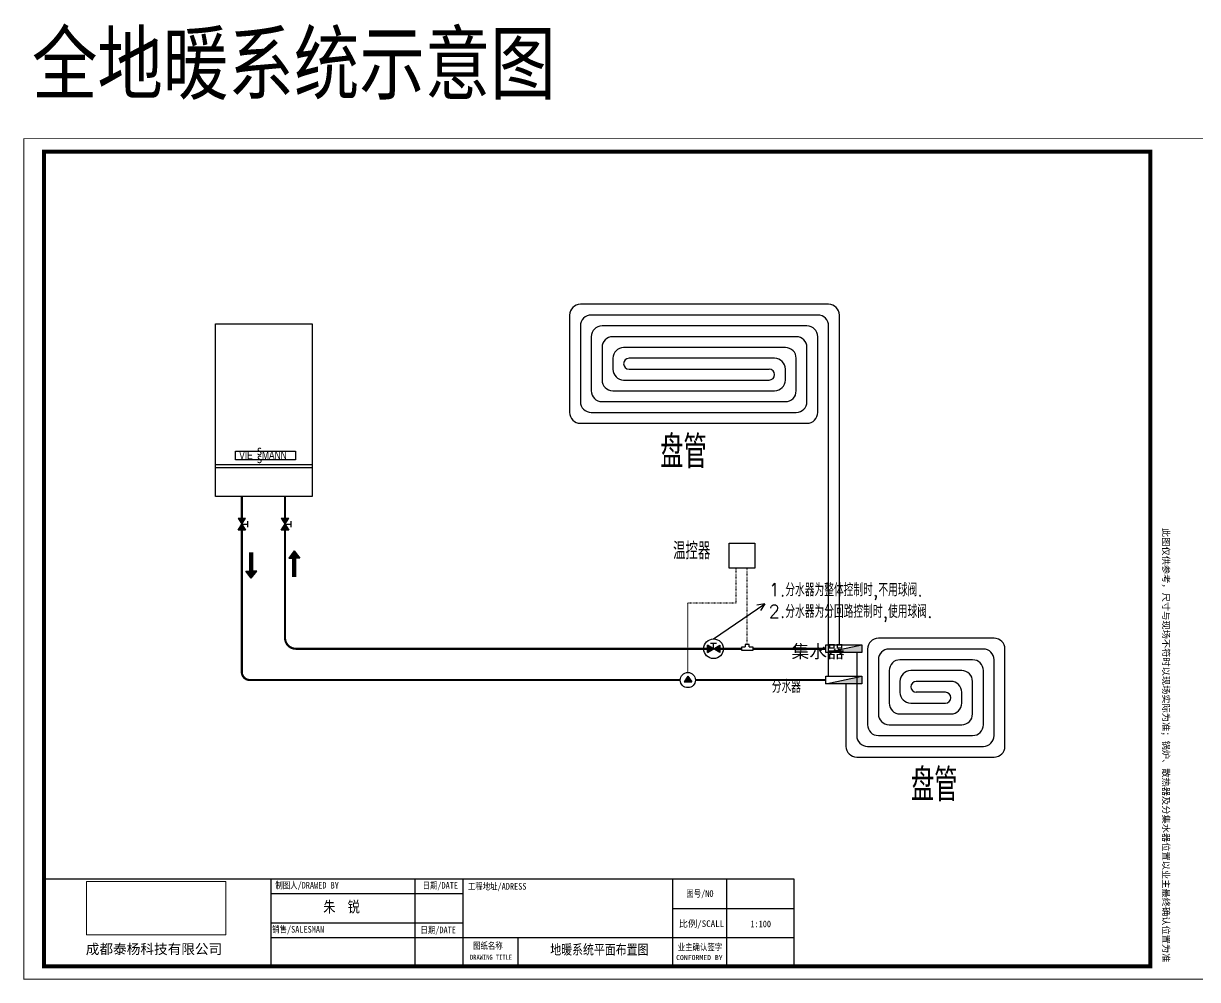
# Model space of a CAD drawing. Header units: millimetres. Extents: x -5096 to 255006, y -2833 to 77941.
# Drawn here: x 45943 to 75285, y 54050 to 77941 of the extents above; entities that cross this region are included whole.
import ezdxf

# ---------------------------------------------------------------- set-up
doc = ezdxf.new("R2010")
doc.units = ezdxf.units.MM
doc.linetypes.add('ACAD_ISO03W100', pattern=[30, 12, -18])
doc.layers.add('主管', color=1, linetype='Continuous')
doc.layers.add('墙体线', color=8, linetype='Continuous')
doc.layers.add('填充', color=7, linetype='Continuous', lineweight=9)
doc.layers.add('暖气片', color=1, linetype='Continuous', lineweight=5)
doc.styles.add('-宋体', font='', dxfattribs={"width": 0.8})
doc.styles.add('_THVAC_DIM', font='SIMPLEX', dxfattribs={"width": 0.8, "height": 3.5, "bigfont": 'HZTXT'})
doc.styles.add('GS-标注', font='')
doc.styles.get("Standard").update_dxf_attribs({"font": 'txt', "bigfont": 'gbcbig.shx'})
doc.styles.add('宋体', font='simhei.ttf', dxfattribs={"width": 0.8})
doc.styles.get('-宋体').set_extended_font_data('SimSun')
doc.styles.get('GS-标注').set_extended_font_data('SimSun')
picture_1 = doc.add_image_def('image1.png', size_in_pixel=(1086, 414))

# ---------------------------------------------------------------- blocks, each defined once
blk = doc.blocks.new('ffffffffff')
h = blk.add_hatch(color=256)
h.paths.add_polyline_path([(5035, 1258.7), (5035, 1241.4), (5063.5, 1241.4)])
h.paths.add_polyline_path([(5063.5, 1241.4), (5035, 1241.4), (5035, 1224.1)])
h.paths.add_polyline_path([(5091.9, 1241.4), (5063.5, 1241.4), (5091.9, 1224.1)])
h.paths.add_polyline_path([(5091.9, 1258.7), (5063.5, 1241.4), (5091.9, 1241.4)])
for p, q in [((5035, 1224.1), (5035, 1258.7)), ((5035, 1224.1), (5091.9, 1258.7)), ((5091.9, 1224.1), (5035, 1258.7)), ((5049.9, 1267.7), (5077.4, 1267.7)), ((5063.5, 1241.4), (5063.5, 1267.5)), ((5091.9, 1258.7), (5091.9, 1224.1))]:
    blk.add_line(p, q)
blk = doc.blocks.new('eeeeeeeeeeeeeee')
h = blk.add_hatch(color=0)
h.paths.add_polyline_path([(760, 327.1), (734.3, 327.1), (734.3, 326.7), (734.3, 294.5)])
h.paths.add_polyline_path([(734.3, 326.7), (734.3, 327.1), (708.7, 327.1), (734.3, 294.5)])
at = {"color": 0}
for p, q in [((734.3, 294.5), (708.7, 327.1)), ((708.7, 327.1), (734.3, 327.1)), ((734.3, 294.5), (760, 327.1)), ((760, 327.1), (734.3, 327.1)), ((734.3, 326.7), (734.3, 294.5))]:
    blk.add_line(p, q, dxfattribs=at)
at = {"color": 0, "const_width": 20}
blk.add_lwpolyline([(734.3, 414.4), (734.3, 326.7)], dxfattribs=at)
blk = doc.blocks.new('dddddddddddddddddddddddddd')
blk.add_hatch(color=256).paths.add_polyline_path([(2466.7, -5048.1), (2449.2, -5073.3), (2431.6, -5048.1)])
for q in [(2431.6, -5048.1), (2466.7, -5048.1)]:
    blk.add_line((2449.2, -5073.3), q)
blk.add_lwpolyline([(2466.7, -5048.1), (2431.6, -5048.1)])
blk.add_circle((2449.1, -5055.8), 35.1)
blk = doc.blocks.new('ffffffffffffrfe')
for points in [[(10955.5, -4978.1), (11122.1, -4978.1), (11122.1, -4942.9)], [(10955.5, -5122.8), (11122.1, -5122.8), (11122.1, -5087.6)]]:
    blk.add_hatch(color=1).paths.add_polyline_path(points)
at = {"color": 1}
for p, q in [((10955.5, -4978.1), (11122.1, -4942.9)), ((11733.8, -4911.6), (11198, -4911.6)), ((11148, -4961.6), (11148, -5312.1)), ((11783.8, -5412.1), (11783.8, -4961.6)), ((11633.8, -5011.6), (11298, -5011.6)), ((10955.5, -5122.8), (11122.1, -5087.6)), ((11248, -5061.6), (11248, -5212.1)), ((11683.8, -5312.1), (11683.8, -5061.6)), ((11048, -5122.8), (11048, -5412.1)), ((11533.8, -5111.6), (11373, -5111.6)), ((11508.6, -5161.6), (11373, -5161.6)), ((11583.8, -5212.1), (11583.8, -5161.6)), ((11298, -5262.1), (11533.8, -5262.1)), ((11198, -5362.1), (11633.8, -5362.1)), ((11098, -5462.1), (11733.8, -5462.1))]:
    blk.add_line(p, q, dxfattribs=at)
at = {"color": 5}
for p, q in [((11098, -4978.1), (11098, -5362.1)), ((11683.8, -4961.6), (11248, -4961.6)), ((11198, -5011.6), (11198, -5262.1)), ((11733.8, -5362.1), (11733.8, -5011.6)), ((11583.8, -5061.6), (11348, -5061.6)), ((11298, -5111.6), (11298, -5162.1)), ((11633.8, -5262.1), (11633.8, -5111.6)), ((11348, -5212.1), (11508.6, -5212.1)), ((11248, -5312.1), (11583.8, -5312.1)), ((11148, -5412.1), (11683.8, -5412.1))]:
    blk.add_line(p, q, dxfattribs=at)
at = {"color": 1}
for points in [[(10955.5, -4942.9), (11122.1, -4942.9), (11122.1, -4978.1), (10955.5, -4978.1)], [(10955.5, -5087.6), (11122.1, -5087.6), (11122.1, -5122.8), (10955.5, -5122.8)]]:
    blk.add_lwpolyline(points, close=True, dxfattribs=at)
for centre, radius, start, end in [((11198, -4961.6), 50, 90, 180), ((11733.8, -4961.6), 50, 0, 90), ((11298, -5061.6), 50, 90, 180), ((11633.8, -5061.6), 50, 0, 90), ((11373, -5136.6), 25, 90, 270), ((11533.8, -5161.6), 50, 0, 90), ((11298, -5212.1), 50, 180, 270), ((11533.8, -5212.1), 50, 270, 0), ((11198, -5312.1), 50, 180, 270), ((11633.8, -5312.1), 50, 270, 0), ((11098, -5412.1), 50, 180, 270), ((11733.8, -5412.1), 50, 270, 0)]:
    blk.add_arc(centre, radius, start, end, dxfattribs=at)
at = {"color": 5}
for centre, radius, start, end in [((11248, -5011.6), 50, 90, 180), ((11683.8, -5011.6), 50, 0, 90), ((11348, -5111.6), 50, 90, 180), ((11583.8, -5111.6), 50, 0, 90), ((11348, -5162.1), 50, 180, 270), ((11508.6, -5186.9), 25.2, 270, 90), ((11248, -5262.1), 50, 180, 270), ((11583.8, -5262.1), 50, 270, 0), ((11148, -5362.1), 50, 180, 270), ((11683.8, -5362.1), 50, 270, 0)]:
    blk.add_arc(centre, radius, start, end, dxfattribs=at)

msp = doc.modelspace()

# ---------------------------------------------------------------- linework, layer by layer
at = {"color": 1}
for p, q in [((66065, 70923.5), (59862.5, 70923.5)), ((59592.5, 70653.5), (59592.5, 68221.1)), ((66335, 62411), (66335, 70653.5)), ((65525, 70383.5), (60402.5, 70383.5)), ((60132.5, 70113.5), (60132.5, 68761.1)), ((64985, 69843.5), (60942.5, 69843.5)), ((65795, 68221.1), (65795, 70113.5)), ((60672.5, 69573.5), (60672.5, 69301.1)), ((65255, 68761.1), (65255, 69573.5)), ((61078.6, 69301.1), (64580, 69301.1)), ((60942.5, 69031.1), (64580, 69031.1)), ((60402.5, 68491.1), (64985, 68491.1)), ((59862.5, 67951.1), (65525, 67951.1)), ((63189.3, 62560.3), (64467.1, 63439.7)), ((64467.1, 63439.7), (64271.1, 63401.6)), ((64467.1, 63439.7), (64361.5, 63270.3))]:
    msp.add_line(p, q, dxfattribs=at)
at = {"color": 5}
for p, q in [((65795, 70653.5), (60132.5, 70653.5)), ((59862.5, 70383.5), (59862.5, 68491.1)), ((66065, 61629.9), (66065, 70383.5)), ((60402.5, 69843.5), (60402.5, 69031.1)), ((65255, 70113.5), (60672.5, 70113.5)), ((65525, 68491.1), (65525, 69843.5)), ((64715, 69573.5), (61078.6, 69573.5)), ((64985, 69031.1), (64985, 69303.5)), ((60672.5, 68761.1), (64715, 68761.1)), ((60132.5, 68221.1), (65255, 68221.1))]:
    msp.add_line(p, q, dxfattribs=at)
at = {"color": 0, "linetype": 'ACAD_ISO03W100'}
for p, q in [((63758.3, 63459.8), (63758.3, 64327.6)), ((64028.3, 62424.6), (64028.3, 64327.6)), ((62548.4, 61723.1), (62548.4, 63459.8)), ((62548.4, 63459.8), (63758.3, 63459.8))]:
    msp.add_line(p, q, dxfattribs=at)
at = {"color": 0, "const_width": 100}
msp.add_lwpolyline([(74107.7, 74741.4), (74107.7, 54377.5), (46452.3, 54377.5), (46452.3, 74741.4), (74107.7, 74741.4)], dxfattribs=at)
msp.add_lwpolyline([(50743.3, 70436.7), (53158.4, 70436.7), (53158.4, 66116.7), (50743.3, 66116.7)], close=True)
at = {"color": 1, "const_width": 54}
for points in [[(51399.9, 66116.7), (51399.9, 65582.7)], [(62737.9, 61533.6), (65999.4, 61533.6)]]:
    msp.add_lwpolyline(points, dxfattribs=at)
at = {"color": 5, "const_width": 54}
for points in [[(52479.9, 66116.7), (52479.9, 65582.7)], [(63343.1, 62315.3), (63895, 62315.3)], [(64174.9, 62315.3), (65999.4, 62315.3)]]:
    msp.add_lwpolyline(points, dxfattribs=at)
at = {"color": 1, "const_width": 54}
msp.add_lwpolyline([(51399.9, 65275.1), (51399.9, 61733.6, 0.4142136), (51599.9, 61533.6), (62358.9, 61533.6)], format="xyb", dxfattribs=at)
at = {"color": 5, "const_width": 54}
msp.add_lwpolyline([(52479.9, 65275.1), (52479.9, 62585.3, 0.4142136), (52749.9, 62315.3), (63035.5, 62315.3)], format="xyb", dxfattribs=at)
at = {"color": 0}
msp.add_lwpolyline([(63581.2, 64952.5), (64220.1, 64952.5), (64220.1, 64327.6), (63581.2, 64327.6)], close=True, dxfattribs=at)
for points in [[(64080.5, 62367.5), (64174.9, 62367.5), (64174.9, 62275.6), (63895, 62275.6), (63895, 62367.5), (63976.2, 62367.5)], [(64080.5, 62367.5), (64080.5, 62424.6), (63976.2, 62424.6), (63976.2, 62367.5)]]:
    msp.add_lwpolyline(points, dxfattribs=at)
at = {"color": 1}
msp.add_circle((63189.3, 62315.3), 245, dxfattribs=at)
for centre, radius, start, end in [((59862.5, 70653.5), 270, 90, 180), ((66065, 70653.5), 270, 0, 90), ((60402.5, 70113.5), 270, 90, 180), ((65525, 70113.5), 270, 0, 90), ((60942.5, 69573.5), 270, 90, 180), ((64985, 69573.5), 270, 0, 90), ((60942.5, 69301.1), 270, 180, 270), ((64580, 69166.1), 135, 270, 90), ((60402.5, 68761.1), 270, 180, 270), ((64985, 68761.1), 270, 270, 0), ((59862.5, 68221.1), 270, 180, 270), ((65525, 68221.1), 270, 270, 0)]:
    msp.add_arc(centre, radius, start, end, dxfattribs=at)
at = {"color": 5}
for centre, radius, start, end in [((60132.5, 70383.5), 270, 90, 180), ((65795, 70383.5), 270, 0, 90), ((60672.5, 69843.5), 270, 90, 180), ((65255, 69843.5), 270, 0, 90), ((61078.6, 69437.3), 136.2, 90, 270), ((64715, 69303.5), 270, 0, 90), ((60672.5, 69031.1), 270, 180, 270), ((64715, 69031.1), 270, 270, 0), ((60132.5, 68491.1), 270, 180, 270), ((65255, 68491.1), 270, 270, 0)]:
    msp.add_arc(centre, radius, start, end, dxfattribs=at)
at = {"layer": '主管', "color": 0}
for p, q in [((50743.3, 66922.5), (53158.4, 66922.5)), ((50743.3, 66842.5), (53158.4, 66842.5))]:
    msp.add_line(p, q, dxfattribs=at)
msp.add_lwpolyline([(51244.8, 67250.8), (52738.1, 67250.8), (52738.1, 67038.2), (51244.8, 67038.2)], close=True, dxfattribs=at)
at = {"layer": '填充', "color": 0, "const_width": 19.1}
msp.add_lwpolyline([(45952.3, 75059.5), (75652.3, 75059.5), (75652.3, 54059.5), (45952.3, 54059.5)], close=True, dxfattribs=at)
at = {"layer": '墙体线', "color": 8}
for p, q in [((46452.3, 56566.3), (65193.2, 56566.3)), ((52126.2, 56566.3), (52126.2, 54360.1)), ((55720.9, 56566.3), (55720.9, 54366.3)), ((56920.9, 56566.3), (56920.9, 54366.3)), ((62160.1, 56566.3), (62160.1, 54359.3)), ((63513.7, 56566.3), (63513.7, 54390.6)), ((65193.2, 56566.3), (65193.2, 54366.3)), ((52126.2, 56196.3), (56920.9, 56196.3)), ((62160.1, 55825), (65193.2, 55825)), ((52126.2, 55466.3), (56920.9, 55466.3)), ((52126.2, 55096.3), (56921, 55096.3)), ((56921, 55096.3), (65193.2, 55096.3)), ((58299.5, 55096.3), (58299.5, 54366.8))]:
    msp.add_line(p, q, dxfattribs=at)

# ---------------------------------------------------------------- block references
at = {"color": 1, "yscale": 5.399999999994179, "zscale": 5.4}
for name, p, xscale, rotation in [('ffffffffff', (44696.5, 92771.6), 5.399999999994179, 270), ('ffffffffff', (45776.5, 92771.6), 5.399999999994179, 270), ('dddddddddddddddddddddddddd', (75773.4, 34232), 5.400000000023283, 180)]:
    msp.add_blockref(name, p, dxfattribs=dict(at, xscale=xscale, rotation=rotation))
at = {"xscale": 5.400000000023283, "yscale": 5.399999999994179, "zscale": 5.4}
msp.add_blockref('eeeeeeeeeeeeeee', (47670.4, 62486.3), dxfattribs=at)
at = {"xscale": -5.400000000023283, "yscale": 5.399999999994179, "zscale": 5.4, "rotation": 180}
msp.add_blockref('eeeeeeeeeeeeeee', (48745.9, 66349.3), dxfattribs=at)
at = {"color": 1, "xscale": 5.400000000023283, "yscale": 5.399999999994179, "zscale": 5.4}
for name, p in [('ffffffffffffrfe', (6839.7, 89101.8)), ('ffffffffff', (35846.6, 55611.9))]:
    msp.add_blockref(name, p, dxfattribs=at)

# ---------------------------------------------------------------- texts
at = {"color": 7, "insert": (46152.8, 77699.6), "char_height": 1500, "width": 22133.519, "attachment_point": 1, "style": '_THVAC_DIM'}
msp.add_mtext('{\\fFangSong_GB2312|b0|i0|c134|p49;全地暖系统示意图}', dxfattribs=at)
at = {"color": 1, "width": 11131.208, "attachment_point": 1}
for s, insert, char_height in [('{\\C256;盘管}', (61855.3, 67638.9), 810), ('{\\C256;温控器}', (62177.3, 64979.7), 432), ('{\\C256;1.分水器为整体控制时,不用球阀.\\P2.分水器为分回路控制时,使用球阀.}', (64567.2, 63950.5), 324), ('{\\fFangSong_GB2312|b0|i0|c134|p49;\\C256;集水器}', (65138.2, 62410.9), 324), ('{\\C256;分水器}', (64645.5, 61536), 324), ('{\\C256;盘管}', (68121.2, 59316.2), 810)]:
    msp.add_mtext(s, dxfattribs=dict(at, insert=insert, char_height=char_height))
at = {"color": 0, "style": '-宋体'}
for s, insert, char_height, width, attachment_point in [('{\\f@MS PMincho|b0|i0|c0|p18;VIE\\f@MS PMincho|b0|i0|c134|p18;    \\f@MS PMincho|b0|i0|c0|p18;MANN}', (51335, 67250.8), 200, 7286.855, 1), ('{\\fNSimSun|b0|i0|c134|p49;s}', (51773.5, 67404.2), 250, 7286.855, 1), ('{\\fNSimSun|b0|i0|c134|p49;s}', (51773.5, 67205.7), 250, 7286.855, 1), ('朱  锐', (53434.9, 56007.9), 280, 7286.855, 1), ('{\\fSimSun|b0|i0|c134|p2;图纸名称}', (57549.3, 54884.1), 165.471, 1583.895, 5), ('地暖系统平面布置图', (59107.9, 54924.2), 250, 7361.211, 1), ('{\\fSimSun|b0|i0|c134|p2;业主确认签字}', (62850.6, 54850.2), 165.471, 1583.895, 5), ('{\\fSimSun|b0|i0|c134|p2;DRAWING TITLE}', (57101.6, 54668.3), 124.104, 1853.924, 1), ('{\\fSimSun|b0|i0|c134|p2;\\W1;CONFORMED BY}', (62253.2, 54660.7), 124, 1853.924, 1)]:
    msp.add_mtext(s, dxfattribs=dict(at, insert=insert, char_height=char_height, width=width, attachment_point=attachment_point))
at = {"color": 0, "ltscale": 10, "char_height": 165, "attachment_point": 1, "style": '宋体'}
for s, insert in [('{\\fSimSun|b0|i0|c134|p2; 制图人/DRAWED BY }', (52134.5, 56487.9)), ('{\\fSimSun|b0|i0|c134|p2; 日期/DATE\\P }', (55813.9, 56484.7)), ('{\\fSimSun|b0|i0|c134|p2;工程地址/ADRESS}', (57051.3, 56460.3)), ('{\\fSimSun|b0|i0|c134|p2; 图号/NO }', (62406.1, 56279.9)), ('{\\fSimSun|b0|i0|c134|p2;\\W1;比例/SCALL}', (62319.3, 55527.2)), ('{\\fSimSun|b0|i0|c134|p2;1:100}', (64110.1, 55522)), ('{\\fSimSun|b0|i0|c134|p2;销售/SALESMAN}', (52158.4, 55387.1)), ('{\\fSimSun|b0|i0|c134|p2; 日期/DATE\\P }', (55762, 55371.3))]:
    msp.add_mtext(s, dxfattribs=dict(at, insert=insert))
at = {"color": 0, "linetype": 'ByBlock', "ltscale": 10, "insert": (47500.3, 54935.8), "char_height": 250, "attachment_point": 1, "style": 'GS-标注'}
msp.add_mtext('成都泰杨科技有限公司', dxfattribs=at)
at = {"layer": '填充', "color": 0, "insert": (74578.4, 65334.3), "char_height": 165, "width": 12285.642, "attachment_point": 1, "rotation": 270, "style": '-宋体'}
msp.add_mtext('{\\fSimSun|b0|i0|c134|p2;\\W1;此图仅供参考，尺寸与现场不符时以现场实际为准；锅炉、散热器及分集水器位置以业主最终确认位置为准}', dxfattribs=at)

# ---------------------------------------------------------------- pictures from other files: only their frames are drawn
at = {"layer": '暖气片', "color": 0}
image = msp.add_image(picture_1, insert=(47514.9, 55167.3), size_in_units=(3483.5, 1328), dxfattribs=at)
image.dxf.flags = 7

doc.saveas('drawing.dxf')
